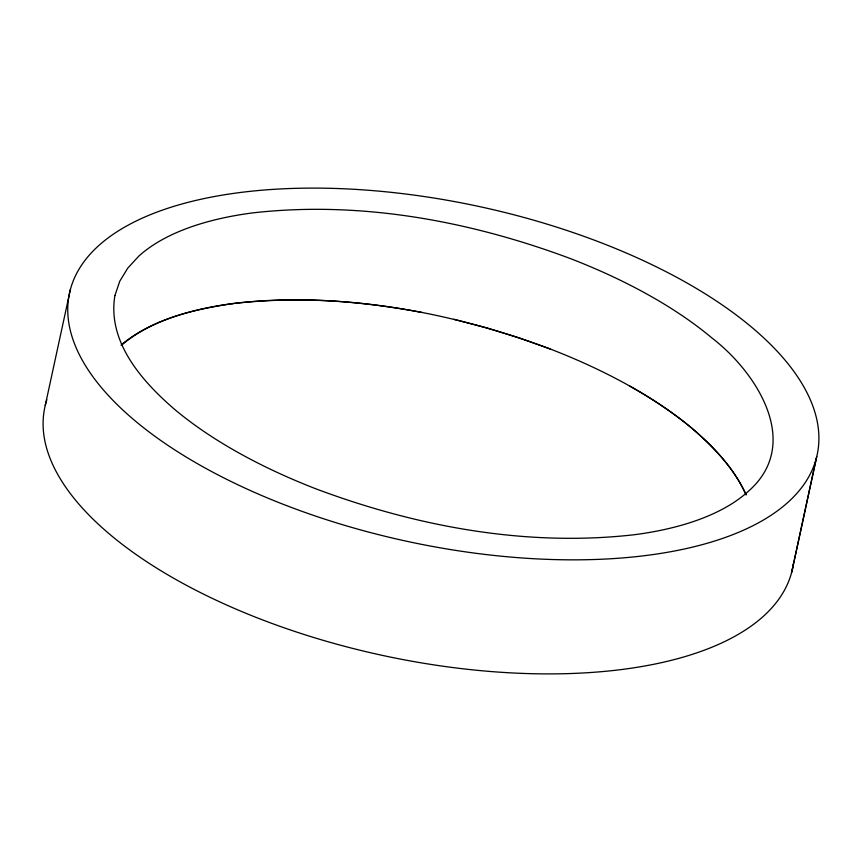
<?xml version="1.0" encoding="UTF-8"?>
<svg xmlns="http://www.w3.org/2000/svg" width="862" height="862" viewBox="0 0 862 862"><rect width="100%" height="100%" fill="white"/><g stroke="black" fill="none" stroke-linecap="round" stroke-linejoin="round"><path stroke-width="1.29" d="M45.233 405.496L70.436 289.298M791.564 572.702L816.217 458.649M792.113 570.558L816.767 456.504A382.469 171.247 12.2 0 0 291.259 188.476A382.469 171.247 12.2 0 0 221.965 476.945A382.469 171.247 12.2 0 0 816.767 456.504M121.822 344.94C153.425 318.304 195.491 308.995 235.423 303.241C297.519 296 360.445 300.946 421.723 312.4M232.395 303.629C340.113 291.205 449.673 311.441 550.635 349.153M453.821 319.274L486.987 327.916L518.913 337.764L549.288 348.636A360.294 161.323 12.2 0 1 629.572 385.971A360.435 161.388 12.2 0 1 691.399 427.821C713.294 446.602 734.144 468.034 745.964 494.734M746.201 494.81C734.176 468.723 714.221 447.389 692.628 428.856A360.359 161.356 12.2 0 0 629.572 385.971M793.385 563.985A382.469 171.247 12.2 0 1 379.485 654.754A382.469 171.247 12.2 0 1 46.85 399.763M121.079 345.145A310.277 138.933 12.2 0 1 232.535 303.575M114.915 295.547C107.093 341.945 142.079 381.36 174.674 409.428A360.585 161.453 12.2 0 0 316.688 489.131C417.639 526.844 527.199 547.079 634.917 534.655A310.061 138.836 12.2 0 0 748.141 491.469C802.781 444.07 756.987 372.696 712.227 338.206A360.585 161.453 12.2 0 0 570.224 258.514C469.273 220.791 359.713 200.555 251.984 212.979A310.072 138.836 12.2 0 0 138.76 256.176L127.813 268.05L119.764 281.217L114.915 295.547"/></g></svg>
